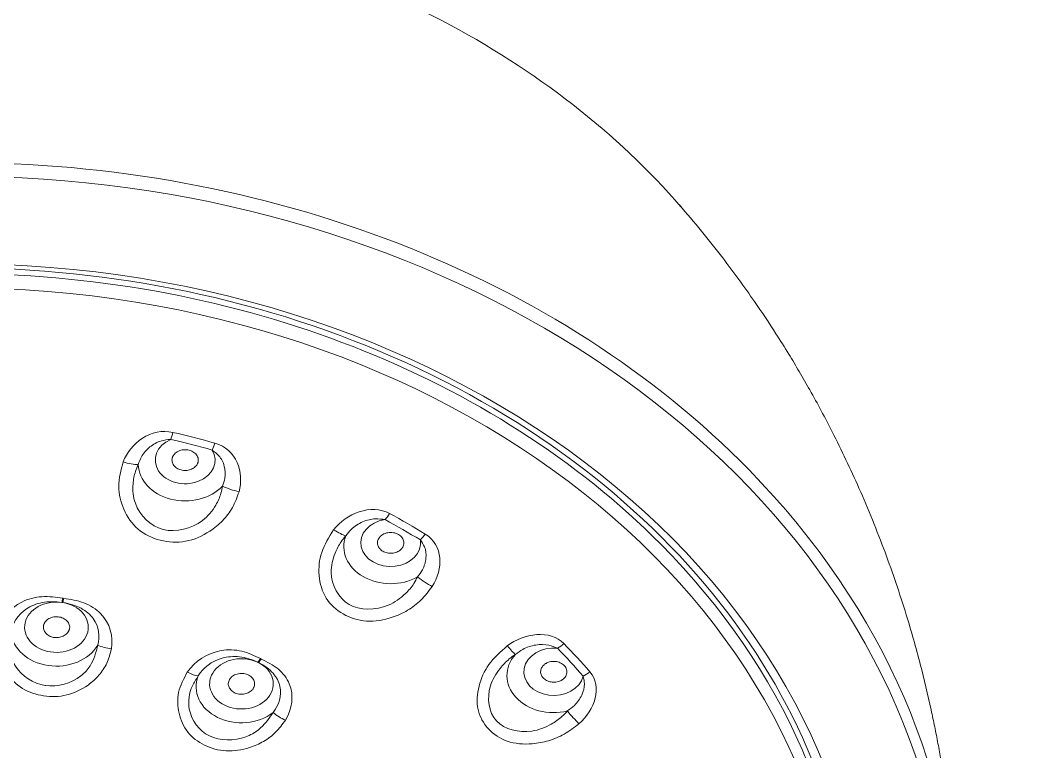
# Model space of a CAD drawing. Extents: x 900 to 2324, y -1513 to 827.
# Drawn here: x 1670.66 to 1708.93, y 548.13 to 575.91 of the extents above; entities that cross this region are included whole.
import ezdxf

# ---------------------------------------------------------------- set-up
doc = ezdxf.new("R2010")
doc.units = 0
doc.header["$LTSCALE"] = 4
doc.header["$MEASUREMENT"] = 0
doc.layers.add('1', color=7, linetype='CONTINUOUS')

msp = doc.modelspace()

# ---------------------------------------------------------------- linework, layer by layer
at = {"layer": '1', "color": 7, "linetype": 'Continuous', "lineweight": 13}
for centre, major_axis, ratio, start_param, end_param in [((1668.272, 553.959), (33.305, 0), 0.790155, 0.985535, 2.156816), ((1668.272, 540.481), (-37.999, 0), 0.790155, 3.799488, 5.627397), ((1668.272, 540.198), (37.699, 0), 0.790155, 5.156583, 10.55138), ((1668.272, 539.39), (-34.52, 0), 0.790155, 3.141593, 6.283185), ((1668.272, 539.468), (-33.944, 0), 0.790155, 3.806432, 5.595275), ((1676.925, 559.209), (1.136, 0), 0.790155, 2.074479, 6.721981), ((1668.272, 538.168), (28.789, 0), 0.790155, 1.22784, 1.285435), ((1668.272, 538.198), (-29.098, 0), 0.790155, 4.369432, 4.427027), ((1674.504, 559.5), (-0.937, 0.348), 0.320636, 1.760258, 2.438286), ((1676.925, 559.066), (-1.779, 0), 0.790155, 0.018537, 2.494737), ((1678.857, 558.382), (-0.961, 0.277), 0.334397, 1.106661, 1.78469), ((1684.73, 556.067), (1.136, 0), 0.790155, 1.76032, 6.407821), ((1668.272, 538.168), (28.789, 0), 0.790155, 0.91368, 0.971275), ((1668.272, 538.198), (-29.098, 0), 0.790155, 4.055273, 4.112868), ((1682.414, 556.95), (-0.794, 0.608), 0.231194, 1.935136, 2.613165), ((1684.73, 555.923), (-1.779, 0), 0.790155, 5.987563, 8.463763), ((1686.117, 554.824), (-0.834, 0.551), 0.257371, 1.289224, 1.967253), ((1672.039, 552.865), (1.209, 0), 0.790155, 1.401382, 7.653797), ((1668.272, 536.943), (21.709, 0), 0.790155, 1.38514, 1.386853), ((1668.272, 536.956), (21.895, 0), 0.790155, 1.38514, 1.386853), ((1672.039, 552.75), (-1.723, 0), 0.790155, 0.059394, 2.712599), ((1668.272, 538.198), (-29.098, 0), 0.790155, 3.741114, 3.798709), ((1674.074, 552.391), (-0.787, 0.142), 0.42214, 1.013095, 1.709958), ((1688.94, 552.594), (-0.602, 0.799), 0.096628, 2.072191, 2.75022), ((1690.925, 551.172), (1.136, 0), 0.790155, 1.44616, 6.093662), ((1668.272, 538.168), (28.789, 0), 0.790155, 0.599521, 0.657116), ((1679.064, 550.715), (1.209, 0), 0.790155, 1.031783, 7.284197), ((1668.272, 536.943), (21.709, 0), 0.790155, 1.015541, 1.017254), ((1668.272, 536.956), (21.895, 0), 0.790155, 1.015541, 1.017254), ((1690.925, 551.029), (-1.779, 0), 0.790155, 5.673404, 8.149603), ((1676.934, 551.515), (-0.662, 0.45), 0.33463, 1.904064, 2.600928), ((1679.064, 550.6), (-1.723, 0), 0.790155, 5.97298, 8.626186), ((1680.625, 549.709), (-0.678, 0.425), 0.346531, 1.241123, 1.937986), ((1691.63, 549.668), (-0.651, 0.759), 0.132657, 1.436016, 2.114044)]:
    msp.add_ellipse(centre, major_axis=major_axis, ratio=ratio, start_param=start_param, end_param=end_param, dxfattribs=at)
at = {"layer": '1', "color": 7, "linetype": 'Continuous', "lineweight": 18}
for centre, major_axis, ratio, start_param, end_param in [((1668.272, 553.959), (33.305, 0), 0.790155, 0.600291, 0.985535), ((1668.272, 539.554), (34.11, 0), 0.790155, 0, 3.141593), ((1676.377, 560.608), (-0.226, -0.974), 0.172536, 0.930946, 1.244835), ((1677.953, 560.203), (0.272, 0.962), 0.206104, 4.08148, 4.395369), ((1668.272, 540.481), (-37.999, 0), 0.790155, 2.502798, 3.799488), ((1684.516, 557.561), (-0.475, -0.88), 0.345831, 1.001195, 1.315084), ((1685.858, 556.791), (0.521, 0.854), 0.374386, 4.16163, 4.475518), ((1668.272, 539.468), (-33.944, 0), 0.790155, 3.141593, 3.806432), ((1672.243, 554.297), (0.116, 0.791), 0.112105, 4.060876, 4.295291), ((1672.28, 554.292), (-0.117, -0.791), 0.113137, 0.919438, 1.153853), ((1691.066, 552.676), (-0.716, -0.699), 0.485274, 1.128317, 1.442205), ((1679.685, 552.025), (0.351, 0.719), 0.322207, 4.129124, 4.363538), ((1679.716, 552.009), (-0.352, -0.718), 0.3231, 0.988018, 1.222433), ((1692.041, 551.616), (0.756, 0.654), 0.50602, 4.299832, 4.61372)]:
    msp.add_ellipse(centre, major_axis=major_axis, ratio=ratio, start_param=start_param, end_param=end_param, dxfattribs=at)
at = {"layer": '1', "color": 7, "linetype": 'Continuous', "lineweight": 13}
msp.add_ellipse((1668.272, 539.177), major_axis=(33.622, 0), ratio=0.790155, dxfattribs=at)
at = {"layer": '1', "color": 7, "linetype": 'Continuous', "lineweight": 18}
for points, knots in [([(1706.271, 540.635), (1706.265, 541.41), (1706.217, 542.81), (1706.065, 544.68), (1705.897, 546.091), (1705.751, 547.088), (1705.63, 547.822), (1705.517, 548.453), (1705.394, 549.087), (1705.182, 550.095), (1704.842, 551.52), (1704.274, 553.521), (1703.514, 555.758), (1702.573, 558.075), (1701.6, 560.122), (1700.816, 561.586), (1700.254, 562.563), (1699.828, 563.271), (1699.272, 564.157), (1698.449, 565.391), (1697.245, 567.042), (1696.265, 568.24), (1695.694, 568.894)], [0, 0, 0, 0, 0.075311, 0.136171, 0.182256, 0.21336, 0.234183, 0.25491, 0.275875, 0.297078, 0.355152, 0.418363, 0.49946, 0.584913, 0.661635, 0.720158, 0.746456, 0.771986, 0.801818, 0.849529, 0.915719, 1, 1, 1, 1]), ([(1676.377, 559.995), (1676.256, 559.982), (1675.968, 559.95), (1675.56, 559.723), (1675.268, 559.389), (1675.181, 559.139), (1675.146, 559.04)], [0, 0, 0, 0, 0.208279, 0.500324, 0.801781, 1, 1, 1, 1]), ([(1677.401, 559.087), (1677.403, 559.094), (1677.408, 559.107), (1677.416, 559.133), (1677.426, 559.181), (1677.426, 559.25), (1677.404, 559.331), (1677.348, 559.432), (1677.23, 559.537), (1677.033, 559.607), (1676.851, 559.607), (1676.716, 559.571), (1676.625, 559.529), (1676.548, 559.473), (1676.498, 559.417), (1676.471, 559.376), (1676.458, 559.352), (1676.451, 559.336), (1676.447, 559.324), (1676.442, 559.311), (1676.435, 559.29), (1676.42, 559.22), (1676.428, 559.132), (1676.47, 559.04), (1676.531, 558.957), (1676.642, 558.874), (1676.81, 558.815), (1676.997, 558.809), (1677.176, 558.857), (1677.297, 558.937), (1677.364, 559.016), (1677.389, 559.061), (1677.399, 559.084), (1677.401, 559.087)], [0, 0, 0, 0, 0.007812, 0.015625, 0.03125, 0.0625, 0.09375, 0.125, 0.1875, 0.25, 0.3125, 0.34375, 0.375, 0.40625, 0.4375, 0.453125, 0.460938, 0.46875, 0.472656, 0.476562, 0.484375, 0.5, 0.5625, 0.59375, 0.625, 0.6875, 0.75, 0.8125, 0.875, 0.9375, 0.96875, 0.996094, 1, 1, 1, 1]), ([(1678.344, 558.219), (1678.379, 558.319), (1678.467, 558.569), (1678.441, 558.984), (1678.255, 559.363), (1678.042, 559.523), (1677.953, 559.59)], [0, 0, 0, 0, 0.200427, 0.49953, 0.790892, 1, 1, 1, 1]), ([(1684.516, 556.948), (1684.398, 556.965), (1684.112, 557.005), (1683.649, 556.886), (1683.261, 556.638), (1683.095, 556.419), (1683.029, 556.333)], [0, 0, 0, 0, 0.208279, 0.500324, 0.801781, 1, 1, 1, 1]), ([(1685.135, 555.835), (1685.14, 555.84), (1685.15, 555.851), (1685.168, 555.875), (1685.196, 555.918), (1685.223, 555.983), (1685.234, 556.065), (1685.22, 556.175), (1685.149, 556.304), (1684.989, 556.419), (1684.816, 556.463), (1684.673, 556.462), (1684.57, 556.444), (1684.475, 556.409), (1684.406, 556.369), (1684.364, 556.336), (1684.343, 556.316), (1684.33, 556.303), (1684.32, 556.293), (1684.311, 556.282), (1684.296, 556.263), (1684.254, 556.2), (1684.227, 556.114), (1684.232, 556.017), (1684.258, 555.923), (1684.33, 555.817), (1684.467, 555.72), (1684.643, 555.668), (1684.831, 555.67), (1684.978, 555.717), (1685.073, 555.776), (1685.114, 555.812), (1685.133, 555.832), (1685.135, 555.835)], [0, 0, 0, 0, 0.007812, 0.015625, 0.03125, 0.0625, 0.09375, 0.125, 0.1875, 0.25, 0.3125, 0.34375, 0.375, 0.40625, 0.4375, 0.453125, 0.460938, 0.46875, 0.472656, 0.476562, 0.484375, 0.5, 0.5625, 0.59375, 0.625, 0.6875, 0.75, 0.8125, 0.875, 0.9375, 0.96875, 0.996094, 1, 1, 1, 1]), ([(1685.749, 554.771), (1685.816, 554.859), (1685.982, 555.077), (1686.1, 555.48), (1686.058, 555.888), (1685.917, 556.093), (1685.858, 556.178)], [0, 0, 0, 0, 0.200427, 0.49953, 0.790892, 1, 1, 1, 1]), ([(1672.531, 552.795), (1672.534, 552.807), (1672.539, 552.833), (1672.541, 552.886), (1672.53, 552.953), (1672.497, 553.03), (1672.428, 553.123), (1672.299, 553.216), (1672.1, 553.269), (1671.924, 553.256), (1671.796, 553.213), (1671.711, 553.167), (1671.64, 553.108), (1671.587, 553.039), (1671.561, 552.984), (1671.55, 552.946), (1671.544, 552.92), (1671.534, 552.849), (1671.554, 552.735), (1671.633, 552.626), (1671.722, 552.557), (1671.8, 552.516), (1671.886, 552.487), (1672.007, 552.465), (1672.166, 552.473), (1672.341, 552.538), (1672.45, 552.631), (1672.5, 552.709), (1672.521, 552.757), (1672.528, 552.782), (1672.531, 552.795)], [0, 0, 0, 0, 0.015625, 0.03125, 0.0625, 0.09375, 0.125, 0.1875, 0.25, 0.3125, 0.34375, 0.375, 0.40625, 0.4375, 0.46875, 0.476562, 0.484375, 0.5, 0.5625, 0.625, 0.65625, 0.6875, 0.71875, 0.75, 0.8125, 0.875, 0.9375, 0.96875, 0.984375, 1, 1, 1, 1]), ([(1691.066, 552.063), (1690.96, 552.107), (1690.706, 552.215), (1690.233, 552.214), (1689.787, 552.07), (1689.558, 551.901), (1689.467, 551.833)], [0, 0, 0, 0, 0.208279, 0.500324, 0.801781, 1, 1, 1, 1]), ([(1691.219, 550.852), (1691.226, 550.856), (1691.24, 550.865), (1691.266, 550.883), (1691.309, 550.917), (1691.361, 550.972), (1691.403, 551.048), (1691.433, 551.156), (1691.415, 551.295), (1691.309, 551.444), (1691.161, 551.528), (1691.025, 551.562), (1690.92, 551.57), (1690.816, 551.56), (1690.734, 551.539), (1690.682, 551.518), (1690.654, 551.504), (1690.637, 551.495), (1690.623, 551.487), (1690.61, 551.479), (1690.588, 551.465), (1690.524, 551.415), (1690.465, 551.34), (1690.431, 551.247), (1690.419, 551.151), (1690.446, 551.032), (1690.539, 550.907), (1690.686, 550.815), (1690.866, 550.77), (1691.023, 550.779), (1691.137, 550.812), (1691.19, 550.836), (1691.216, 550.851), (1691.219, 550.852)], [0, 0, 0, 0, 0.007812, 0.015625, 0.03125, 0.0625, 0.09375, 0.125, 0.1875, 0.25, 0.3125, 0.34375, 0.375, 0.40625, 0.4375, 0.453125, 0.460938, 0.46875, 0.472656, 0.476562, 0.484375, 0.5, 0.5625, 0.59375, 0.625, 0.6875, 0.75, 0.8125, 0.875, 0.9375, 0.96875, 0.996094, 1, 1, 1, 1]), ([(1679.491, 550.508), (1679.499, 550.52), (1679.515, 550.542), (1679.541, 550.591), (1679.562, 550.657), (1679.567, 550.738), (1679.545, 550.845), (1679.467, 550.967), (1679.305, 551.074), (1679.136, 551.112), (1678.997, 551.109), (1678.896, 551.09), (1678.803, 551.055), (1678.722, 551.006), (1678.672, 550.962), (1678.644, 550.929), (1678.627, 550.907), (1678.586, 550.844), (1678.553, 550.732), (1678.576, 550.607), (1678.628, 550.518), (1678.681, 550.457), (1678.748, 550.406), (1678.852, 550.351), (1679.004, 550.313), (1679.196, 550.324), (1679.34, 550.379), (1679.423, 550.437), (1679.464, 550.476), (1679.482, 550.497), (1679.491, 550.508)], [0, 0, 0, 0, 0.015625, 0.03125, 0.0625, 0.09375, 0.125, 0.1875, 0.25, 0.3125, 0.34375, 0.375, 0.40625, 0.4375, 0.46875, 0.476562, 0.484375, 0.5, 0.5625, 0.625, 0.65625, 0.6875, 0.71875, 0.75, 0.8125, 0.875, 0.9375, 0.96875, 0.984375, 1, 1, 1, 1]), ([(1691.443, 549.684), (1691.535, 549.752), (1691.764, 549.921), (1692.013, 550.278), (1692.12, 550.677), (1692.064, 550.907), (1692.041, 551.003)], [0, 0, 0, 0, 0.200427, 0.49953, 0.790892, 1, 1, 1, 1])]:
    msp.add_open_spline(points, degree=3, knots=knots, dxfattribs=at)
at = {"layer": '1', "color": 7, "linetype": 'Continuous', "lineweight": 13}
for points in [[(1676.463, 560.259), (1675.639, 560.451), (1674.835, 559.849), (1674.571, 559.139)], [(1678.971, 558.009), (1679.179, 558.732), (1678.87, 559.621), (1678.057, 559.85)], [(1684.691, 557.179), (1683.981, 557.563), (1683.039, 557.18), (1682.565, 556.562)], [(1686.309, 554.413), (1686.733, 555.056), (1686.73, 555.984), (1686.046, 556.401)], [(1691.311, 552.242), (1690.785, 552.779), (1689.797, 552.638), (1689.161, 552.159)], [(1691.881, 549.201), (1692.481, 549.716), (1692.783, 550.607), (1692.295, 551.17)]]:
    msp.add_open_spline(points, degree=3, dxfattribs=at)
for points, knots in [([(1678.971, 558.009), (1678.897, 557.804), (1678.756, 557.406), (1678.365, 556.892), (1677.783, 556.416), (1676.964, 556.049), (1675.961, 556.107), (1675.075, 556.53), (1674.552, 557.308), (1674.324, 558.223), (1674.487, 558.828), (1674.571, 559.139)], [0, 0, 0, 0, 0.087456, 0.169153, 0.25014, 0.377375, 0.499739, 0.622279, 0.749894, 0.871256, 1, 1, 1, 1]), ([(1675.146, 559.04), (1675.109, 558.954), (1675.006, 558.718), (1674.911, 558.217), (1674.99, 557.321), (1675.609, 556.698), (1676.578, 556.449), (1677.475, 556.684), (1678.068, 557.409), (1678.279, 557.879), (1678.327, 558.129), (1678.344, 558.219)], [0, 0, 0, 0, 0.046355, 0.127416, 0.254336, 0.50001, 0.500136, 0.746142, 0.872777, 0.954138, 1, 1, 1, 1]), ([(1686.309, 554.413), (1686.175, 554.234), (1685.915, 553.886), (1685.386, 553.487), (1684.691, 553.171), (1683.809, 553.017), (1682.893, 553.315), (1682.201, 553.935), (1681.963, 554.809), (1682.043, 555.742), (1682.388, 556.283), (1682.565, 556.562)], [0, 0, 0, 0, 0.087456, 0.169153, 0.25014, 0.377375, 0.499739, 0.622279, 0.749894, 0.871256, 1, 1, 1, 1]), ([(1683.029, 556.333), (1682.968, 556.259), (1682.801, 556.057), (1682.559, 555.598), (1682.355, 554.718), (1682.737, 553.969), (1683.561, 553.496), (1684.469, 553.505), (1685.245, 554.059), (1685.586, 554.46), (1685.706, 554.689), (1685.749, 554.771)], [0, 0, 0, 0, 0.046355, 0.127416, 0.254336, 0.50001, 0.500136, 0.746142, 0.872777, 0.954138, 1, 1, 1, 1]), ([(1672.277, 553.964), (1672.019, 554.002), (1671.752, 554.039), (1671.22, 554.007), (1670.957, 553.938), (1670.26, 553.584), (1669.924, 553.148), (1669.819, 552.678)], [0, 0, 0, 0, 0.25, 0.25, 0.5, 0.5, 1, 1, 1, 1]), ([(1670.319, 552.67), (1670.363, 553.008), (1670.565, 553.343), (1671.068, 553.674), (1671.27, 553.757), (1671.727, 553.842), (1671.983, 553.843), (1672.243, 553.807)], [0, 0, 0, 0, 0.5, 0.5, 0.75, 0.75, 1, 1, 1, 1]), ([(1672.28, 553.801), (1672.542, 553.761), (1672.776, 553.688), (1673.166, 553.478), (1673.32, 553.342), (1673.655, 552.885), (1673.705, 552.515), (1673.606, 552.184)], [0, 0, 0, 0, 0.25, 0.25, 0.5, 0.5, 1, 1, 1, 1]), ([(1674.123, 552.042), (1674.209, 552.517), (1674.065, 553.021), (1673.545, 553.557), (1673.324, 553.697), (1672.835, 553.88), (1672.575, 553.92), (1672.314, 553.959)], [0, 0, 0, 0, 0.5, 0.5, 0.75, 0.75, 1, 1, 1, 1]), ([(1674.123, 552.042), (1674.077, 551.857), (1673.986, 551.5), (1673.669, 551.029), (1673.174, 550.586), (1672.454, 550.23), (1671.547, 550.21), (1670.7, 550.492), (1670.108, 551.095), (1669.733, 551.853), (1669.79, 552.4), (1669.819, 552.678)], [0, 0, 0, 0, 0.087607, 0.169371, 0.250856, 0.377447, 0.501128, 0.621802, 0.747777, 0.872041, 1, 1, 1, 1]), ([(1670.319, 552.67), (1670.29, 552.531), (1670.198, 552.094), (1670.424, 551.206), (1671.156, 550.716), (1672.076, 550.581), (1672.8, 550.792), (1673.427, 551.473), (1673.537, 551.912), (1673.606, 552.184)], [0, 0, 0, 0, 0.080562, 0.253207, 0.499831, 0.500495, 0.747529, 0.843295, 1, 1, 1, 1]), ([(1679.782, 551.673), (1679.559, 551.782), (1679.327, 551.893), (1678.823, 552.013), (1678.552, 552.023), (1677.77, 551.888), (1677.289, 551.572), (1677.008, 551.159)], [0, 0, 0, 0, 0.25, 0.25, 0.5, 0.5, 1, 1, 1, 1]), ([(1691.881, 549.201), (1691.699, 549.061), (1691.348, 548.791), (1690.732, 548.535), (1689.992, 548.398), (1689.133, 548.462), (1688.393, 548.967), (1687.964, 549.728), (1688.034, 550.622), (1688.414, 551.498), (1688.907, 551.934), (1689.161, 552.159)], [0, 0, 0, 0, 0.087456, 0.169153, 0.25014, 0.377375, 0.499739, 0.622279, 0.749894, 0.871256, 1, 1, 1, 1]), ([(1677.423, 551.016), (1677.603, 551.321), (1677.929, 551.578), (1678.535, 551.745), (1678.758, 551.765), (1679.22, 551.715), (1679.459, 551.643), (1679.685, 551.534)], [0, 0, 0, 0, 0.5, 0.5, 0.75, 0.75, 1, 1, 1, 1]), ([(1679.716, 551.519), (1679.942, 551.406), (1680.127, 551.272), (1680.398, 550.964), (1680.483, 550.793), (1680.601, 550.269), (1680.494, 549.908), (1680.266, 549.625)], [0, 0, 0, 0, 0.25, 0.25, 0.5, 0.5, 1, 1, 1, 1]), ([(1680.731, 549.337), (1680.996, 549.76), (1681.061, 550.277), (1680.792, 550.929), (1680.643, 551.123), (1680.264, 551.434), (1680.04, 551.546), (1679.814, 551.657)], [0, 0, 0, 0, 0.5, 0.5, 0.75, 0.75, 1, 1, 1, 1]), ([(1689.467, 551.833), (1689.389, 551.777), (1689.174, 551.623), (1688.809, 551.24), (1688.342, 550.444), (1688.448, 549.634), (1689.047, 548.983), (1689.878, 548.774), (1690.761, 549.12), (1691.197, 549.424), (1691.378, 549.615), (1691.443, 549.684)], [0, 0, 0, 0, 0.046355, 0.127416, 0.254336, 0.50001, 0.500136, 0.746142, 0.872777, 0.954138, 1, 1, 1, 1]), ([(1680.731, 549.337), (1680.615, 549.177), (1680.392, 548.866), (1679.915, 548.512), (1679.284, 548.236), (1678.48, 548.105), (1677.634, 548.344), (1676.963, 548.849), (1676.655, 549.586), (1676.605, 550.406), (1676.872, 550.906), (1677.008, 551.159)], [0, 0, 0, 0, 0.087607, 0.169371, 0.250856, 0.377447, 0.501128, 0.621802, 0.747777, 0.872041, 1, 1, 1, 1]), ([(1677.423, 551.016), (1677.344, 550.893), (1677.094, 550.506), (1676.963, 549.605), (1677.45, 548.934), (1678.246, 548.546), (1678.995, 548.539), (1679.831, 549.004), (1680.1, 549.387), (1680.266, 549.625)], [0, 0, 0, 0, 0.080562, 0.253207, 0.499831, 0.500495, 0.747529, 0.843295, 1, 1, 1, 1])]:
    msp.add_open_spline(points, degree=3, knots=knots, dxfattribs=at)

doc.saveas('drawing.dxf')
